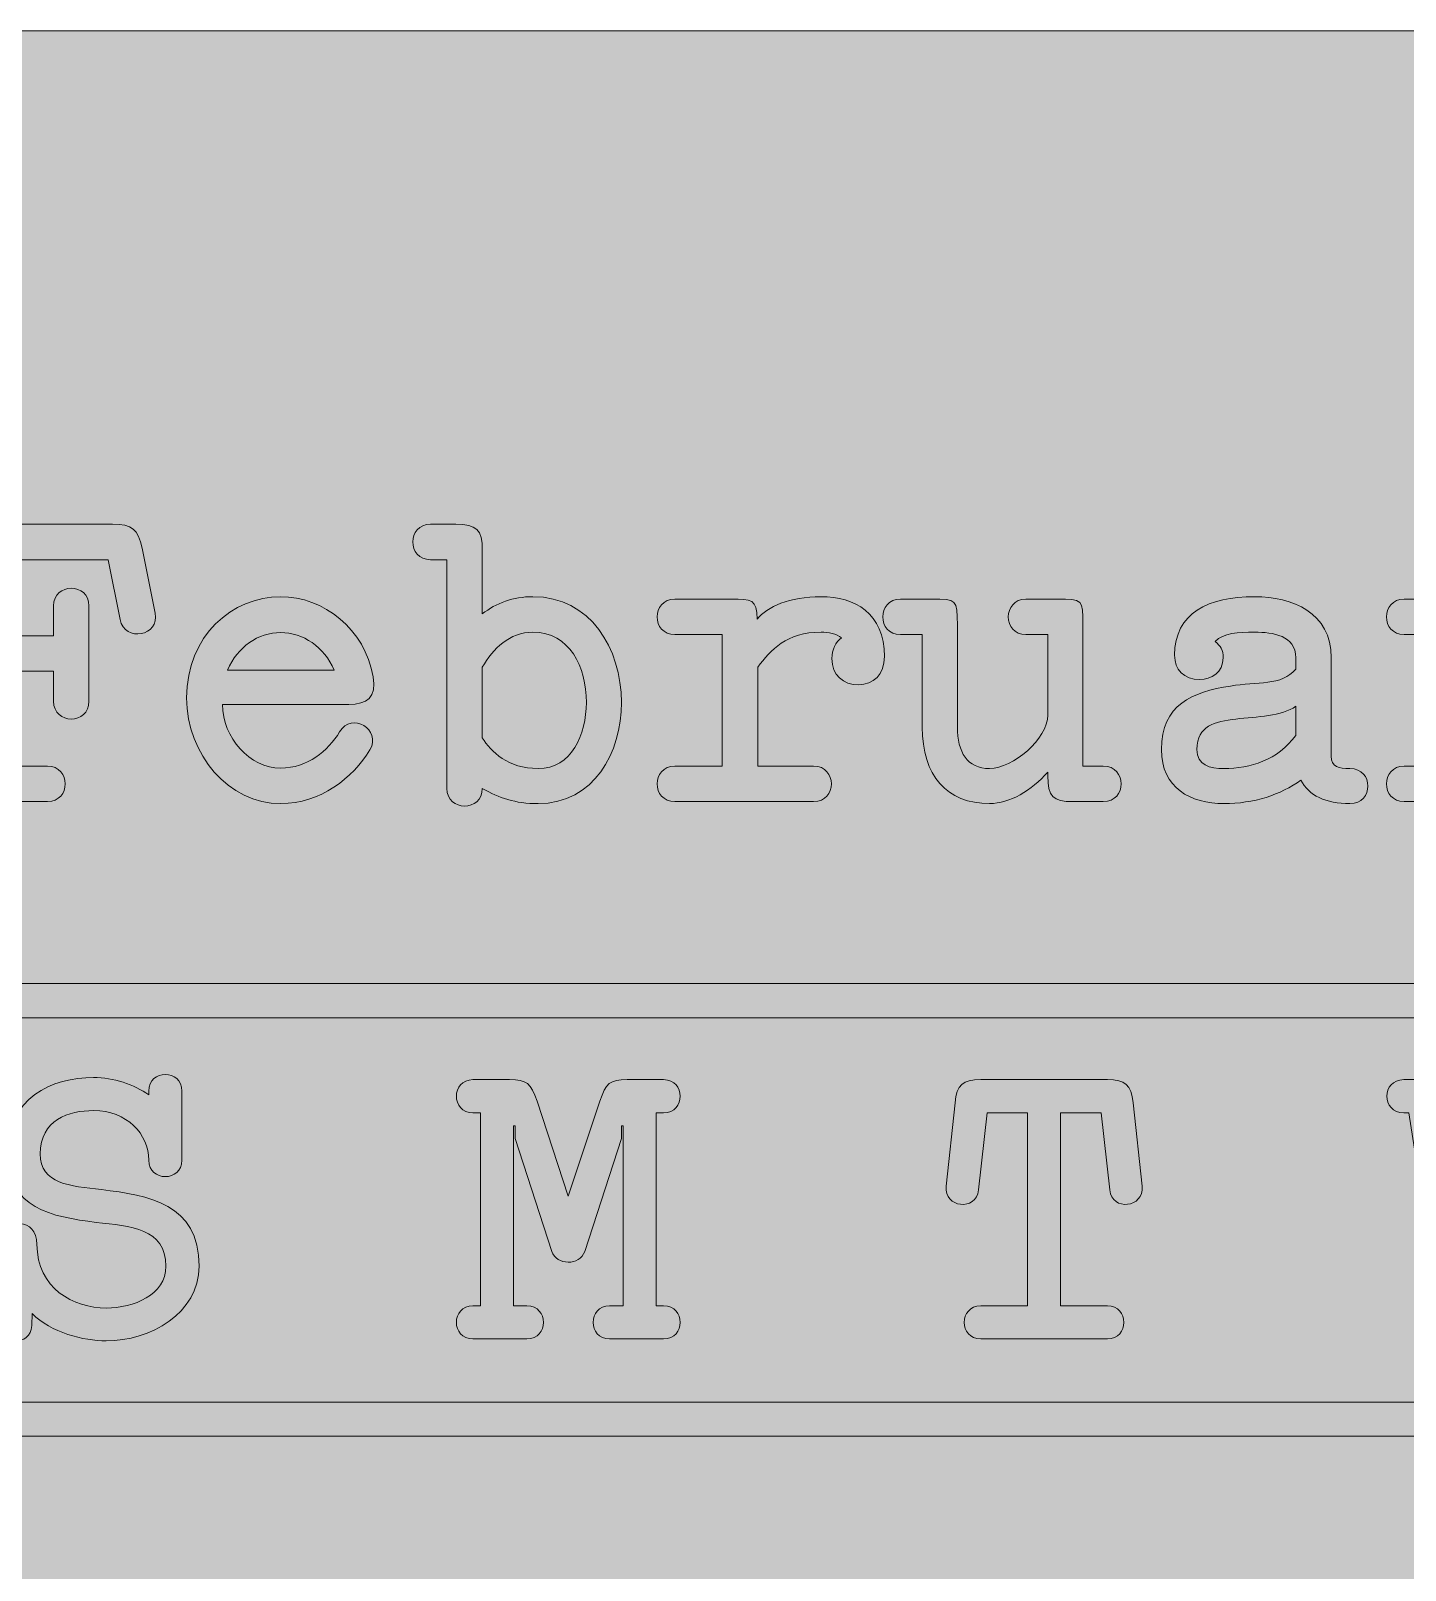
# Model space of a CAD drawing. Extents: x -301 to 968, y -992 to -13.
# Drawn here: x 463.5 to 682.2, y -257.5 to -12.6 of the extents above; entities that cross this region are included whole.
import ezdxf

# ---------------------------------------------------------------- set-up
doc = ezdxf.new("R2010")
doc.units = 0
doc.header["$MEASUREMENT"] = 0
doc.layers.add('Layer 1', color=7, linetype='Continuous', lineweight=0)

# ---------------------------------------------------------------- blocks, each defined once
blk = doc.blocks.new('Block_8')
at = {"layer": 'Layer 1', "true_color": 0x7c3800, "transparency": 33554687}
h = blk.add_hatch(color=36, dxfattribs=at)
h.dxf.hatch_style = 2
edge = h.paths.add_edge_path()
edge.add_spline(control_points=[(475.53, -221.03), (471.92, -221.03), (466.76, -219.73), (463.74, -216.7), (463.74, -216.7), (463.68, -218.6), (463.68, -218.6), (463.56, -222.04), (458.34, -221.8), (458.52, -218.3), (458.52, -218.3), (459.11, -205.14), (459.11, -205.14), (459.29, -201.41), (464.51, -201.35), (464.51, -205.68), (464.51, -212.67), (470.32, -215.81), (475.53, -215.81), (479.86, -215.81), (485.02, -213.74), (485.02, -209.17), (485.02, -203.07), (479.39, -202.83), (473.93, -202.18), (466.82, -201.29), (459.82, -199.98), (459.82, -191.27), (459.82, -182.38), (466.82, -179.12), (473.52, -179.12), (476.66, -179.12), (479.98, -180.24), (482.29, -181.9), (482.29, -181.9), (482.29, -181.31), (482.29, -181.31), (482.29, -177.75), (487.57, -177.75), (487.57, -181.31), (487.57, -181.31), (487.57, -192.28), (487.57, -192.28), (487.57, -195.78), (482.29, -195.78), (482.29, -192.28), (482.29, -188.13), (478.79, -184.39), (473.52, -184.39), (469.55, -184.39), (465.04, -185.88), (465.04, -191.27), (465.04, -196.13), (469.78, -196.37), (474.76, -196.96), (482.23, -197.91), (490.3, -199.1), (490.3, -209.17), (490.3, -216.7), (482.47, -221.03), (475.53, -221.03)], knot_values=[0, 0, 0, 0, 1, 1, 1, 2, 2, 2, 3, 3, 3, 4, 4, 4, 5, 5, 5, 6, 6, 6, 7, 7, 7, 8, 8, 8, 9, 9, 9, 10, 10, 10, 11, 11, 11, 12, 12, 12, 13, 13, 13, 14, 14, 14, 15, 15, 15, 16, 16, 16, 17, 17, 17, 18, 18, 18, 19, 19, 19, 20, 20, 20, 20], degree=3, periodic=0)
h = blk.add_hatch(color=36, dxfattribs=at)
h.dxf.hatch_style = 2
edge = h.paths.add_edge_path()
edge.add_spline(control_points=[(555.63, -220.73), (552.13, -220.73), (552.13, -215.46), (555.63, -215.46), (555.63, -215.46), (557.76, -215.46), (557.76, -215.46), (557.76, -215.46), (557.76, -186.82), (557.76, -186.82), (557.76, -186.82), (557.53, -186.82), (557.53, -186.82), (557.53, -186.82), (557.53, -188.84), (557.53, -188.84), (557.53, -188.84), (551.66, -206.8), (551.66, -206.8), (550.89, -209.11), (547.15, -209.06), (546.44, -206.8), (546.44, -206.8), (540.57, -188.84), (540.57, -188.84), (540.57, -188.84), (540.57, -186.82), (540.57, -186.82), (540.57, -186.82), (540.33, -186.82), (540.33, -186.82), (540.33, -186.82), (540.33, -215.46), (540.33, -215.46), (540.33, -215.46), (542.47, -215.46), (542.47, -215.46), (545.97, -215.46), (545.97, -220.73), (542.47, -220.73), (542.47, -220.73), (533.87, -220.73), (533.87, -220.73), (530.37, -220.73), (530.37, -215.46), (533.87, -215.46), (533.87, -215.46), (535.06, -215.46), (535.06, -215.46), (535.06, -215.46), (535.06, -184.75), (535.06, -184.75), (535.06, -184.75), (533.87, -184.75), (533.87, -184.75), (530.37, -184.75), (530.37, -179.47), (533.87, -179.47), (533.87, -179.47), (539.68, -179.47), (539.68, -179.47), (542.47, -179.47), (543.12, -180.01), (544.07, -182.91), (544.07, -182.91), (549.05, -198.03), (549.05, -198.03), (549.05, -198.03), (554.09, -182.91), (554.09, -182.91), (555.04, -180.01), (555.63, -179.47), (558.41, -179.47), (558.41, -179.47), (564.22, -179.47), (564.22, -179.47), (567.72, -179.47), (567.72, -184.75), (564.22, -184.75), (564.22, -184.75), (563.04, -184.75), (563.04, -184.75), (563.04, -184.75), (563.04, -215.46), (563.04, -215.46), (563.04, -215.46), (564.22, -215.46), (564.22, -215.46), (567.72, -215.46), (567.72, -220.73), (564.22, -220.73), (564.22, -220.73), (555.63, -220.73), (555.63, -220.73)], knot_values=[0, 0, 0, 0, 1, 1, 1, 2, 2, 2, 3, 3, 3, 4, 4, 4, 5, 5, 5, 6, 6, 6, 7, 7, 7, 8, 8, 8, 9, 9, 9, 10, 10, 10, 11, 11, 11, 12, 12, 12, 13, 13, 13, 14, 14, 14, 15, 15, 15, 16, 16, 16, 17, 17, 17, 18, 18, 18, 19, 19, 19, 20, 20, 20, 21, 21, 21, 22, 22, 22, 23, 23, 23, 24, 24, 24, 25, 25, 25, 26, 26, 26, 27, 27, 27, 28, 28, 28, 29, 29, 29, 30, 30, 30, 31, 31, 31, 31], degree=3, periodic=0)
h = blk.add_hatch(color=36, dxfattribs=at)
h.dxf.hatch_style = 2
edge = h.paths.add_edge_path()
edge.add_spline(control_points=[(635.19, -197.02), (635.19, -197.02), (633.83, -184.75), (633.83, -184.75), (633.83, -184.75), (627.36, -184.75), (627.36, -184.75), (627.36, -184.75), (627.36, -215.46), (627.36, -215.46), (627.36, -215.46), (634.83, -215.46), (634.83, -215.46), (638.33, -215.46), (638.33, -220.73), (634.83, -220.73), (634.83, -220.73), (614.68, -220.73), (614.68, -220.73), (611.18, -220.73), (611.18, -215.46), (614.68, -215.46), (614.68, -215.46), (622.09, -215.46), (622.09, -215.46), (622.09, -215.46), (622.09, -184.75), (622.09, -184.75), (622.09, -184.75), (615.68, -184.75), (615.68, -184.75), (615.68, -184.75), (614.32, -197.02), (614.32, -197.02), (613.97, -200.46), (608.81, -199.87), (609.16, -196.43), (609.16, -196.43), (610.59, -183.15), (610.59, -183.15), (610.88, -180.24), (611.77, -179.47), (614.68, -179.47), (614.68, -179.47), (634.83, -179.47), (634.83, -179.47), (637.68, -179.47), (638.63, -180.24), (638.92, -183.15), (638.92, -183.15), (640.35, -196.43), (640.35, -196.43), (640.7, -199.87), (635.55, -200.46), (635.19, -197.02)], knot_values=[0, 0, 0, 0, 1, 1, 1, 2, 2, 2, 3, 3, 3, 4, 4, 4, 5, 5, 5, 6, 6, 6, 7, 7, 7, 8, 8, 8, 9, 9, 9, 10, 10, 10, 11, 11, 11, 12, 12, 12, 13, 13, 13, 14, 14, 14, 15, 15, 15, 16, 16, 16, 17, 17, 17, 18, 18, 18, 18], degree=3, periodic=0)
h = blk.add_hatch(color=36, dxfattribs=at)
h.dxf.hatch_style = 2
edge = h.paths.add_edge_path()
edge.add_spline(control_points=[(713.98, -184.75), (713.98, -184.75), (708.64, -219.37), (708.64, -219.37), (708.17, -222.39), (704.2, -222.57), (703.37, -219.73), (703.37, -219.73), (698.45, -202.89), (698.45, -202.89), (698.45, -202.89), (693.53, -219.73), (693.53, -219.73), (692.7, -222.57), (688.67, -222.39), (688.19, -219.37), (688.19, -219.37), (682.8, -184.75), (682.8, -184.75), (682.8, -184.75), (681.97, -184.75), (681.97, -184.75), (678.41, -184.75), (678.41, -179.47), (681.97, -179.47), (681.97, -179.47), (688.96, -179.47), (688.96, -179.47), (692.46, -179.47), (692.46, -184.75), (688.96, -184.75), (688.96, -184.75), (688.13, -184.75), (688.13, -184.75), (688.13, -184.75), (691.63, -207.51), (691.63, -207.51), (691.63, -207.51), (695.78, -193.4), (695.78, -193.4), (697.26, -188.31), (699.51, -188.25), (701.06, -193.4), (701.06, -193.4), (705.21, -207.51), (705.21, -207.51), (705.21, -207.51), (708.7, -184.75), (708.7, -184.75), (708.7, -184.75), (707.87, -184.75), (707.87, -184.75), (704.38, -184.75), (704.38, -179.47), (707.87, -179.47), (707.87, -179.47), (714.87, -179.47), (714.87, -179.47), (718.43, -179.47), (718.43, -184.75), (714.87, -184.75), (714.87, -184.75), (713.98, -184.75), (713.98, -184.75)], knot_values=[0, 0, 0, 0, 1, 1, 1, 2, 2, 2, 3, 3, 3, 4, 4, 4, 5, 5, 5, 6, 6, 6, 7, 7, 7, 8, 8, 8, 9, 9, 9, 10, 10, 10, 11, 11, 11, 12, 12, 12, 13, 13, 13, 14, 14, 14, 15, 15, 15, 16, 16, 16, 17, 17, 17, 18, 18, 18, 19, 19, 19, 20, 20, 20, 21, 21, 21, 21], degree=3, periodic=0)
at = {"layer": 'Layer 1'}
for points, knots in [([(475.53, -221.03), (471.92, -221.03), (466.76, -219.73), (463.74, -216.7), (463.74, -216.7), (463.68, -218.6), (463.68, -218.6), (463.56, -222.04), (458.34, -221.8), (458.52, -218.3), (458.52, -218.3), (459.11, -205.14), (459.11, -205.14), (459.29, -201.41), (464.51, -201.35), (464.51, -205.68), (464.51, -212.67), (470.32, -215.81), (475.53, -215.81), (479.86, -215.81), (485.02, -213.74), (485.02, -209.17), (485.02, -203.07), (479.39, -202.83), (473.93, -202.18), (466.82, -201.29), (459.82, -199.98), (459.82, -191.27), (459.82, -182.38), (466.82, -179.12), (473.52, -179.12), (476.66, -179.12), (479.98, -180.24), (482.29, -181.9), (482.29, -181.9), (482.29, -181.31), (482.29, -181.31), (482.29, -177.75), (487.57, -177.75), (487.57, -181.31), (487.57, -181.31), (487.57, -192.28), (487.57, -192.28), (487.57, -195.78), (482.29, -195.78), (482.29, -192.28), (482.29, -188.13), (478.79, -184.39), (473.52, -184.39), (469.55, -184.39), (465.04, -185.88), (465.04, -191.27), (465.04, -196.13), (469.78, -196.37), (474.76, -196.96), (482.23, -197.91), (490.3, -199.1), (490.3, -209.17), (490.3, -216.7), (482.47, -221.03), (475.53, -221.03)], [0, 0, 0, 0, 1, 1, 1, 2, 2, 2, 3, 3, 3, 4, 4, 4, 5, 5, 5, 6, 6, 6, 7, 7, 7, 8, 8, 8, 9, 9, 9, 10, 10, 10, 11, 11, 11, 12, 12, 12, 13, 13, 13, 14, 14, 14, 15, 15, 15, 16, 16, 16, 17, 17, 17, 18, 18, 18, 19, 19, 19, 20, 20, 20, 20]), ([(555.63, -220.73), (552.13, -220.73), (552.13, -215.46), (555.63, -215.46), (555.63, -215.46), (557.76, -215.46), (557.76, -215.46), (557.76, -215.46), (557.76, -186.82), (557.76, -186.82), (557.76, -186.82), (557.53, -186.82), (557.53, -186.82), (557.53, -186.82), (557.53, -188.84), (557.53, -188.84), (557.53, -188.84), (551.66, -206.8), (551.66, -206.8), (550.89, -209.11), (547.15, -209.06), (546.44, -206.8), (546.44, -206.8), (540.57, -188.84), (540.57, -188.84), (540.57, -188.84), (540.57, -186.82), (540.57, -186.82), (540.57, -186.82), (540.33, -186.82), (540.33, -186.82), (540.33, -186.82), (540.33, -215.46), (540.33, -215.46), (540.33, -215.46), (542.47, -215.46), (542.47, -215.46), (545.97, -215.46), (545.97, -220.73), (542.47, -220.73), (542.47, -220.73), (533.87, -220.73), (533.87, -220.73), (530.37, -220.73), (530.37, -215.46), (533.87, -215.46), (533.87, -215.46), (535.06, -215.46), (535.06, -215.46), (535.06, -215.46), (535.06, -184.75), (535.06, -184.75), (535.06, -184.75), (533.87, -184.75), (533.87, -184.75), (530.37, -184.75), (530.37, -179.47), (533.87, -179.47), (533.87, -179.47), (539.68, -179.47), (539.68, -179.47), (542.47, -179.47), (543.12, -180.01), (544.07, -182.91), (544.07, -182.91), (549.05, -198.03), (549.05, -198.03), (549.05, -198.03), (554.09, -182.91), (554.09, -182.91), (555.04, -180.01), (555.63, -179.47), (558.41, -179.47), (558.41, -179.47), (564.22, -179.47), (564.22, -179.47), (567.72, -179.47), (567.72, -184.75), (564.22, -184.75), (564.22, -184.75), (563.04, -184.75), (563.04, -184.75), (563.04, -184.75), (563.04, -215.46), (563.04, -215.46), (563.04, -215.46), (564.22, -215.46), (564.22, -215.46), (567.72, -215.46), (567.72, -220.73), (564.22, -220.73), (564.22, -220.73), (555.63, -220.73), (555.63, -220.73)], [0, 0, 0, 0, 1, 1, 1, 2, 2, 2, 3, 3, 3, 4, 4, 4, 5, 5, 5, 6, 6, 6, 7, 7, 7, 8, 8, 8, 9, 9, 9, 10, 10, 10, 11, 11, 11, 12, 12, 12, 13, 13, 13, 14, 14, 14, 15, 15, 15, 16, 16, 16, 17, 17, 17, 18, 18, 18, 19, 19, 19, 20, 20, 20, 21, 21, 21, 22, 22, 22, 23, 23, 23, 24, 24, 24, 25, 25, 25, 26, 26, 26, 27, 27, 27, 28, 28, 28, 29, 29, 29, 30, 30, 30, 31, 31, 31, 31]), ([(635.19, -197.02), (635.19, -197.02), (633.83, -184.75), (633.83, -184.75), (633.83, -184.75), (627.36, -184.75), (627.36, -184.75), (627.36, -184.75), (627.36, -215.46), (627.36, -215.46), (627.36, -215.46), (634.83, -215.46), (634.83, -215.46), (638.33, -215.46), (638.33, -220.73), (634.83, -220.73), (634.83, -220.73), (614.68, -220.73), (614.68, -220.73), (611.18, -220.73), (611.18, -215.46), (614.68, -215.46), (614.68, -215.46), (622.09, -215.46), (622.09, -215.46), (622.09, -215.46), (622.09, -184.75), (622.09, -184.75), (622.09, -184.75), (615.68, -184.75), (615.68, -184.75), (615.68, -184.75), (614.32, -197.02), (614.32, -197.02), (613.97, -200.46), (608.81, -199.87), (609.16, -196.43), (609.16, -196.43), (610.59, -183.15), (610.59, -183.15), (610.88, -180.24), (611.77, -179.47), (614.68, -179.47), (614.68, -179.47), (634.83, -179.47), (634.83, -179.47), (637.68, -179.47), (638.63, -180.24), (638.92, -183.15), (638.92, -183.15), (640.35, -196.43), (640.35, -196.43), (640.7, -199.87), (635.55, -200.46), (635.19, -197.02)], [0, 0, 0, 0, 1, 1, 1, 2, 2, 2, 3, 3, 3, 4, 4, 4, 5, 5, 5, 6, 6, 6, 7, 7, 7, 8, 8, 8, 9, 9, 9, 10, 10, 10, 11, 11, 11, 12, 12, 12, 13, 13, 13, 14, 14, 14, 15, 15, 15, 16, 16, 16, 17, 17, 17, 18, 18, 18, 18]), ([(713.98, -184.75), (713.98, -184.75), (708.64, -219.37), (708.64, -219.37), (708.17, -222.39), (704.2, -222.57), (703.37, -219.73), (703.37, -219.73), (698.45, -202.89), (698.45, -202.89), (698.45, -202.89), (693.53, -219.73), (693.53, -219.73), (692.7, -222.57), (688.67, -222.39), (688.19, -219.37), (688.19, -219.37), (682.8, -184.75), (682.8, -184.75), (682.8, -184.75), (681.97, -184.75), (681.97, -184.75), (678.41, -184.75), (678.41, -179.47), (681.97, -179.47), (681.97, -179.47), (688.96, -179.47), (688.96, -179.47), (692.46, -179.47), (692.46, -184.75), (688.96, -184.75), (688.96, -184.75), (688.13, -184.75), (688.13, -184.75), (688.13, -184.75), (691.63, -207.51), (691.63, -207.51), (691.63, -207.51), (695.78, -193.4), (695.78, -193.4), (697.26, -188.31), (699.51, -188.25), (701.06, -193.4), (701.06, -193.4), (705.21, -207.51), (705.21, -207.51), (705.21, -207.51), (708.7, -184.75), (708.7, -184.75), (708.7, -184.75), (707.87, -184.75), (707.87, -184.75), (704.38, -184.75), (704.38, -179.47), (707.87, -179.47), (707.87, -179.47), (714.87, -179.47), (714.87, -179.47), (718.43, -179.47), (718.43, -184.75), (714.87, -184.75), (714.87, -184.75), (713.98, -184.75), (713.98, -184.75)], [0, 0, 0, 0, 1, 1, 1, 2, 2, 2, 3, 3, 3, 4, 4, 4, 5, 5, 5, 6, 6, 6, 7, 7, 7, 8, 8, 8, 9, 9, 9, 10, 10, 10, 11, 11, 11, 12, 12, 12, 13, 13, 13, 14, 14, 14, 15, 15, 15, 16, 16, 16, 17, 17, 17, 18, 18, 18, 19, 19, 19, 20, 20, 20, 21, 21, 21, 21])]:
    blk.add_open_spline(points, degree=3, knots=knots, dxfattribs=at)
blk = doc.blocks.new('Block_9')
at = {"layer": 'Layer 1', "true_color": 0x7c3800, "transparency": 33554687}
h = blk.add_hatch(color=36, dxfattribs=at)
h.dxf.hatch_style = 2
edge = h.paths.add_edge_path()
edge.add_spline(control_points=[(944.18, -169.62), (944.18, -169.62), (447.06, -169.62), (447.06, -169.62), (445.56, -169.62), (444.35, -168.41), (444.35, -166.91), (444.35, -165.41), (445.56, -164.2), (447.06, -164.2), (447.06, -164.2), (944.18, -164.2), (944.18, -164.2), (945.68, -164.2), (946.9, -165.41), (946.9, -166.91), (946.9, -168.41), (945.68, -169.62), (944.18, -169.62)], knot_values=[0, 0, 0, 0, 1, 1, 1, 2, 2, 2, 3, 3, 3, 4, 4, 4, 5, 5, 5, 6, 6, 6, 6], degree=3, periodic=0)
h = blk.add_hatch(color=36, dxfattribs=at)
h.dxf.hatch_style = 2
edge = h.paths.add_edge_path()
edge.add_spline(control_points=[(944.18, -236.2), (944.18, -236.2), (447.06, -236.2), (447.06, -236.2), (445.56, -236.2), (444.35, -234.99), (444.35, -233.49), (444.35, -231.99), (445.56, -230.78), (447.06, -230.78), (447.06, -230.78), (944.18, -230.78), (944.18, -230.78), (945.68, -230.78), (946.9, -231.99), (946.9, -233.49), (946.9, -234.99), (945.68, -236.2), (944.18, -236.2)], knot_values=[0, 0, 0, 0, 1, 1, 1, 2, 2, 2, 3, 3, 3, 4, 4, 4, 5, 5, 5, 6, 6, 6, 6], degree=3, periodic=0)
at = {"layer": 'Layer 1'}
for points in [[(944.18, -169.62), (944.18, -169.62), (447.06, -169.62), (447.06, -169.62), (445.56, -169.62), (444.35, -168.41), (444.35, -166.91), (444.35, -165.41), (445.56, -164.2), (447.06, -164.2), (447.06, -164.2), (944.18, -164.2), (944.18, -164.2), (945.68, -164.2), (946.9, -165.41), (946.9, -166.91), (946.9, -168.41), (945.68, -169.62), (944.18, -169.62)], [(944.18, -236.2), (944.18, -236.2), (447.06, -236.2), (447.06, -236.2), (445.56, -236.2), (444.35, -234.99), (444.35, -233.49), (444.35, -231.99), (445.56, -230.78), (447.06, -230.78), (447.06, -230.78), (944.18, -230.78), (944.18, -230.78), (945.68, -230.78), (946.9, -231.99), (946.9, -233.49), (946.9, -234.99), (945.68, -236.2), (944.18, -236.2)]]:
    blk.add_open_spline(points, degree=3, knots=[0, 0, 0, 0, 1, 1, 1, 2, 2, 2, 3, 3, 3, 4, 4, 4, 5, 5, 5, 6, 6, 6, 6], dxfattribs=at)
blk = doc.blocks.new('Block_2')
at = {"layer": 'Layer 1'}
for name in ['Block_9', 'Block_8']:
    blk.add_blockref(name, (0, 0), dxfattribs=at)
blk = doc.blocks.new('Block_10')
at = {"layer": 'Layer 1', "true_color": 0x7c3800, "transparency": 33554687}
h = blk.add_hatch(color=36, dxfattribs=at)
h.dxf.hatch_style = 2
edge = h.paths.add_edge_path()
edge.add_spline(control_points=[(477.73, -106.25), (477.73, -106.25), (475.83, -96.74), (475.83, -96.74), (475.83, -96.74), (460.29, -96.74), (460.29, -96.74), (460.29, -96.74), (460.29, -108.85), (460.29, -108.85), (460.29, -108.85), (467.14, -108.85), (467.14, -108.85), (467.14, -108.85), (467.14, -104.09), (467.14, -104.09), (467.14, -100.35), (472.78, -100.35), (472.78, -104.09), (472.78, -104.09), (472.78, -119.25), (472.78, -119.25), (472.78, -123.05), (467.14, -123.05), (467.14, -119.25), (467.14, -119.25), (467.14, -114.49), (467.14, -114.49), (467.14, -114.49), (460.29, -114.49), (460.29, -114.49), (460.29, -114.49), (460.29, -129.59), (460.29, -129.59), (460.29, -129.59), (466.19, -129.59), (466.19, -129.59), (469.93, -129.59), (469.93, -135.23), (466.19, -135.23), (466.19, -135.23), (450.21, -135.23), (450.21, -135.23), (446.46, -135.23), (446.46, -129.59), (450.21, -129.59), (450.21, -129.59), (454.71, -129.59), (454.71, -129.59), (454.71, -129.59), (454.71, -96.74), (454.71, -96.74), (454.71, -96.74), (450.21, -96.74), (450.21, -96.74), (446.46, -96.74), (446.46, -91.09), (450.21, -91.09), (450.21, -91.09), (476.52, -91.09), (476.52, -91.09), (479.63, -91.09), (480.65, -91.92), (481.22, -94.9), (481.22, -94.9), (483.31, -105.23), (483.31, -105.23), (484.07, -108.85), (478.49, -109.99), (477.73, -106.25)], knot_values=[0, 0, 0, 0, 1, 1, 1, 2, 2, 2, 3, 3, 3, 4, 4, 4, 5, 5, 5, 6, 6, 6, 7, 7, 7, 8, 8, 8, 9, 9, 9, 10, 10, 10, 11, 11, 11, 12, 12, 12, 13, 13, 13, 14, 14, 14, 15, 15, 15, 16, 16, 16, 17, 17, 17, 18, 18, 18, 19, 19, 19, 20, 20, 20, 21, 21, 21, 22, 22, 22, 23, 23, 23, 23], degree=3, periodic=0)
h = blk.add_hatch(color=36, dxfattribs=at)
h.dxf.hatch_style = 2
edge = h.paths.add_edge_path()
edge.add_spline(control_points=[(543.42, -108.28), (539.68, -108.28), (537.08, -110.88), (535.37, -113.86), (535.37, -113.86), (535.37, -125.08), (535.37, -125.08), (536.76, -127.3), (539.43, -129.97), (544.25, -129.97), (549.57, -129.97), (551.92, -124.58), (551.92, -119.44), (551.92, -113.8), (549.26, -108.28), (543.42, -108.28)], knot_values=[0, 0, 0, 0, 1, 1, 1, 2, 2, 2, 3, 3, 3, 4, 4, 4, 5, 5, 5, 5], degree=3, periodic=0)
edge = h.paths.add_edge_path()
edge.add_spline(control_points=[(544.25, -135.55), (540.51, -135.55), (538.1, -134.66), (535.37, -133.14), (535.37, -136.88), (529.72, -136.88), (529.72, -133.14), (529.72, -133.14), (529.72, -96.74), (529.72, -96.74), (529.72, -96.74), (527.12, -96.74), (527.12, -96.74), (523.38, -96.74), (523.38, -91.09), (527.12, -91.09), (527.12, -91.09), (531.18, -91.09), (531.18, -91.09), (534.42, -91.09), (535.37, -91.98), (535.37, -95.21), (535.37, -95.21), (535.37, -105.36), (535.37, -105.36), (537.59, -103.65), (540.25, -102.63), (543.42, -102.63), (552.55, -102.63), (557.5, -110.88), (557.5, -119.44), (557.5, -127.43), (553.13, -135.55), (544.25, -135.55)], knot_values=[0, 0, 0, 0, 1, 1, 1, 2, 2, 2, 3, 3, 3, 4, 4, 4, 5, 5, 5, 6, 6, 6, 7, 7, 7, 8, 8, 8, 9, 9, 9, 10, 10, 10, 11, 11, 11, 11], degree=3, periodic=0)
h = blk.add_hatch(color=36, dxfattribs=at)
h.dxf.hatch_style = 2
edge = h.paths.add_edge_path()
edge.add_spline(control_points=[(503.28, -108.34), (499.73, -108.34), (496.37, -110.62), (494.85, -114.3), (494.85, -114.3), (511.78, -114.3), (511.78, -114.3), (510.26, -110.62), (506.83, -108.34), (503.28, -108.34)], knot_values=[0, 0, 0, 0, 1, 1, 1, 2, 2, 2, 3, 3, 3, 3], degree=3, periodic=0)
edge = h.paths.add_edge_path()
edge.add_spline(control_points=[(514.13, -119.76), (514.13, -119.76), (494.02, -119.76), (494.02, -119.76), (494.02, -125.08), (498.4, -129.9), (503.28, -129.9), (507.53, -129.9), (510.83, -127.18), (512.67, -124.13), (514.57, -120.9), (519.39, -123.75), (517.49, -126.99), (514.76, -131.49), (509.62, -135.55), (503.28, -135.55), (495.04, -135.55), (488.32, -127.75), (488.32, -118.74), (488.32, -108.79), (495.61, -102.63), (503.28, -102.63), (510.07, -102.63), (516.73, -107.77), (518, -115.38), (518.57, -118.68), (517.04, -119.76), (514.13, -119.76)], knot_values=[0, 0, 0, 0, 1, 1, 1, 2, 2, 2, 3, 3, 3, 4, 4, 4, 5, 5, 5, 6, 6, 6, 7, 7, 7, 8, 8, 8, 9, 9, 9, 9], degree=3, periodic=0)
h = blk.add_hatch(color=36, dxfattribs=at)
h.dxf.hatch_style = 2
edge = h.paths.add_edge_path()
edge.add_spline(control_points=[(595.23, -116.65), (592.82, -116.65), (590.98, -115.13), (590.98, -112.46), (590.98, -111.01), (591.62, -109.86), (592.5, -109.17), (591.68, -108.53), (590.48, -108.28), (589.27, -108.28), (583.75, -108.28), (581.28, -111.07), (579.19, -113.86), (579.19, -113.86), (579.19, -129.59), (579.19, -129.59), (579.19, -129.59), (588.06, -129.59), (588.06, -129.59), (591.87, -129.59), (591.87, -135.23), (588.06, -135.23), (588.06, -135.23), (566, -135.23), (566, -135.23), (562.25, -135.23), (562.25, -129.59), (566, -129.59), (566, -129.59), (573.54, -129.59), (573.54, -129.59), (573.54, -129.59), (573.54, -108.66), (573.54, -108.66), (573.54, -108.66), (566, -108.66), (566, -108.66), (562.25, -108.66), (562.25, -103.02), (566, -103.02), (566, -103.02), (575, -103.02), (575, -103.02), (578.11, -103.02), (579.12, -103.02), (579.12, -106.19), (580.65, -104.22), (584.26, -102.63), (589.27, -102.63), (594.6, -102.63), (599.35, -105.23), (599.35, -112.15), (599.35, -115), (597.58, -116.65), (595.23, -116.65)], knot_values=[0, 0, 0, 0, 1, 1, 1, 2, 2, 2, 3, 3, 3, 4, 4, 4, 5, 5, 5, 6, 6, 6, 7, 7, 7, 8, 8, 8, 9, 9, 9, 10, 10, 10, 11, 11, 11, 12, 12, 12, 13, 13, 13, 14, 14, 14, 15, 15, 15, 16, 16, 16, 17, 17, 17, 18, 18, 18, 18], degree=3, periodic=0)
h = blk.add_hatch(color=36, dxfattribs=at)
h.dxf.hatch_style = 2
edge = h.paths.add_edge_path()
edge.add_spline(control_points=[(664.79, -120.07), (662.64, -121.66), (658.58, -121.72), (655.28, -122.1), (651.92, -122.55), (649.07, -123.12), (649.07, -126.92), (649.07, -129.46), (651.16, -129.97), (653.38, -129.97), (657.56, -129.97), (661.94, -128.64), (664.79, -124.7), (664.79, -124.7), (664.79, -120.07), (664.79, -120.07)], knot_values=[0, 0, 0, 0, 1, 1, 1, 2, 2, 2, 3, 3, 3, 4, 4, 4, 5, 5, 5, 5], degree=3, periodic=0)
edge = h.paths.add_edge_path()
edge.add_spline(control_points=[(665.62, -131.81), (662.45, -134.15), (658.07, -135.55), (653.38, -135.55), (648.05, -135.55), (643.42, -133.07), (643.42, -126.92), (643.42, -119.82), (648.37, -117.79), (654.39, -116.84), (658.64, -116.14), (662.57, -116.84), (664.79, -114.18), (664.79, -114.18), (664.79, -112.34), (664.79, -112.34), (664.79, -108.79), (661.18, -108.28), (658.26, -108.28), (655.66, -108.28), (653.25, -108.41), (651.98, -109.74), (652.81, -110.43), (653.25, -111.13), (653.25, -112.34), (653.25, -114.68), (651.35, -115.82), (649.51, -115.82), (646.97, -115.82), (645.52, -114.18), (645.52, -111.96), (645.52, -105.17), (650.91, -102.63), (658.26, -102.63), (664.22, -102.63), (670.44, -105.11), (670.44, -112.34), (670.44, -112.34), (670.44, -128), (670.44, -128), (670.44, -129.71), (671.64, -129.97), (673.42, -129.97), (677.22, -129.97), (677.22, -135.55), (673.42, -135.55), (669.55, -135.55), (666.89, -134.28), (665.62, -131.81)], knot_values=[0, 0, 0, 0, 1, 1, 1, 2, 2, 2, 3, 3, 3, 4, 4, 4, 5, 5, 5, 6, 6, 6, 7, 7, 7, 8, 8, 8, 9, 9, 9, 10, 10, 10, 11, 11, 11, 12, 12, 12, 13, 13, 13, 14, 14, 14, 15, 15, 15, 16, 16, 16, 16], degree=3, periodic=0)
h = blk.add_hatch(color=36, dxfattribs=at)
h.dxf.hatch_style = 2
edge = h.paths.add_edge_path()
edge.add_spline(control_points=[(711.28, -116.65), (708.87, -116.65), (707.03, -115.13), (707.03, -112.46), (707.03, -111.01), (707.66, -109.86), (708.55, -109.17), (707.72, -108.53), (706.52, -108.28), (705.31, -108.28), (699.8, -108.28), (697.32, -111.07), (695.23, -113.86), (695.23, -113.86), (695.23, -129.59), (695.23, -129.59), (695.23, -129.59), (704.11, -129.59), (704.11, -129.59), (707.91, -129.59), (707.91, -135.23), (704.11, -135.23), (704.11, -135.23), (682.04, -135.23), (682.04, -135.23), (678.3, -135.23), (678.3, -129.59), (682.04, -129.59), (682.04, -129.59), (689.59, -129.59), (689.59, -129.59), (689.59, -129.59), (689.59, -108.66), (689.59, -108.66), (689.59, -108.66), (682.04, -108.66), (682.04, -108.66), (678.3, -108.66), (678.3, -103.02), (682.04, -103.02), (682.04, -103.02), (691.05, -103.02), (691.05, -103.02), (694.15, -103.02), (695.17, -103.02), (695.17, -106.19), (696.69, -104.22), (700.3, -102.63), (705.31, -102.63), (710.64, -102.63), (715.4, -105.23), (715.4, -112.15), (715.4, -115), (713.62, -116.65), (711.28, -116.65)], knot_values=[0, 0, 0, 0, 1, 1, 1, 2, 2, 2, 3, 3, 3, 4, 4, 4, 5, 5, 5, 6, 6, 6, 7, 7, 7, 8, 8, 8, 9, 9, 9, 10, 10, 10, 11, 11, 11, 12, 12, 12, 13, 13, 13, 14, 14, 14, 15, 15, 15, 16, 16, 16, 17, 17, 17, 18, 18, 18, 18], degree=3, periodic=0)
h = blk.add_hatch(color=36, dxfattribs=at)
h.dxf.hatch_style = 2
edge = h.paths.add_edge_path()
edge.add_spline(control_points=[(629.41, -135.23), (626.11, -135.23), (625.35, -134.47), (625.35, -131.11), (625.35, -131.11), (625.35, -130.54), (625.35, -130.54), (622.69, -133.45), (619.33, -135.55), (616.09, -135.55), (609.24, -135.55), (605.38, -131.11), (605.38, -123.37), (605.38, -123.37), (605.38, -108.66), (605.38, -108.66), (605.38, -108.66), (601.89, -108.66), (601.89, -108.66), (598.15, -108.66), (598.15, -103.02), (601.89, -103.02), (601.89, -103.02), (606.83, -103.02), (606.83, -103.02), (610.89, -103.02), (610.96, -103.02), (610.96, -107.14), (610.96, -107.14), (610.96, -123.37), (610.96, -123.37), (610.96, -127.37), (612.54, -129.97), (616.09, -129.97), (619.77, -129.97), (625.35, -125.27), (625.35, -121.47), (625.35, -121.47), (625.35, -108.66), (625.35, -108.66), (625.35, -108.66), (621.86, -108.66), (621.86, -108.66), (618.12, -108.66), (618.12, -103.02), (621.86, -103.02), (621.86, -103.02), (626.81, -103.02), (626.81, -103.02), (630.93, -103.02), (630.93, -103.02), (630.93, -107.14), (630.93, -107.14), (630.93, -129.59), (630.93, -129.59), (630.93, -129.59), (634.17, -129.59), (634.17, -129.59), (637.97, -129.59), (637.97, -135.23), (634.17, -135.23), (634.17, -135.23), (629.41, -135.23), (629.41, -135.23)], knot_values=[0, 0, 0, 0, 1, 1, 1, 2, 2, 2, 3, 3, 3, 4, 4, 4, 5, 5, 5, 6, 6, 6, 7, 7, 7, 8, 8, 8, 9, 9, 9, 10, 10, 10, 11, 11, 11, 12, 12, 12, 13, 13, 13, 14, 14, 14, 15, 15, 15, 16, 16, 16, 17, 17, 17, 18, 18, 18, 19, 19, 19, 20, 20, 20, 21, 21, 21, 21], degree=3, periodic=0)
at = {"layer": 'Layer 1'}
for points, knots in [([(477.73, -106.25), (477.73, -106.25), (475.83, -96.74), (475.83, -96.74), (475.83, -96.74), (460.29, -96.74), (460.29, -96.74), (460.29, -96.74), (460.29, -108.85), (460.29, -108.85), (460.29, -108.85), (467.14, -108.85), (467.14, -108.85), (467.14, -108.85), (467.14, -104.09), (467.14, -104.09), (467.14, -100.35), (472.78, -100.35), (472.78, -104.09), (472.78, -104.09), (472.78, -119.25), (472.78, -119.25), (472.78, -123.05), (467.14, -123.05), (467.14, -119.25), (467.14, -119.25), (467.14, -114.49), (467.14, -114.49), (467.14, -114.49), (460.29, -114.49), (460.29, -114.49), (460.29, -114.49), (460.29, -129.59), (460.29, -129.59), (460.29, -129.59), (466.19, -129.59), (466.19, -129.59), (469.93, -129.59), (469.93, -135.23), (466.19, -135.23), (466.19, -135.23), (450.21, -135.23), (450.21, -135.23), (446.46, -135.23), (446.46, -129.59), (450.21, -129.59), (450.21, -129.59), (454.71, -129.59), (454.71, -129.59), (454.71, -129.59), (454.71, -96.74), (454.71, -96.74), (454.71, -96.74), (450.21, -96.74), (450.21, -96.74), (446.46, -96.74), (446.46, -91.09), (450.21, -91.09), (450.21, -91.09), (476.52, -91.09), (476.52, -91.09), (479.63, -91.09), (480.65, -91.92), (481.22, -94.9), (481.22, -94.9), (483.31, -105.23), (483.31, -105.23), (484.07, -108.85), (478.49, -109.99), (477.73, -106.25)], [0, 0, 0, 0, 1, 1, 1, 2, 2, 2, 3, 3, 3, 4, 4, 4, 5, 5, 5, 6, 6, 6, 7, 7, 7, 8, 8, 8, 9, 9, 9, 10, 10, 10, 11, 11, 11, 12, 12, 12, 13, 13, 13, 14, 14, 14, 15, 15, 15, 16, 16, 16, 17, 17, 17, 18, 18, 18, 19, 19, 19, 20, 20, 20, 21, 21, 21, 22, 22, 22, 23, 23, 23, 23]), ([(544.25, -135.55), (540.51, -135.55), (538.1, -134.66), (535.37, -133.14), (535.37, -136.88), (529.72, -136.88), (529.72, -133.14), (529.72, -133.14), (529.72, -96.74), (529.72, -96.74), (529.72, -96.74), (527.12, -96.74), (527.12, -96.74), (523.38, -96.74), (523.38, -91.09), (527.12, -91.09), (527.12, -91.09), (531.18, -91.09), (531.18, -91.09), (534.42, -91.09), (535.37, -91.98), (535.37, -95.21), (535.37, -95.21), (535.37, -105.36), (535.37, -105.36), (537.59, -103.65), (540.25, -102.63), (543.42, -102.63), (552.55, -102.63), (557.5, -110.88), (557.5, -119.44), (557.5, -127.43), (553.13, -135.55), (544.25, -135.55)], [0, 0, 0, 0, 1, 1, 1, 2, 2, 2, 3, 3, 3, 4, 4, 4, 5, 5, 5, 6, 6, 6, 7, 7, 7, 8, 8, 8, 9, 9, 9, 10, 10, 10, 11, 11, 11, 11]), ([(514.13, -119.76), (514.13, -119.76), (494.02, -119.76), (494.02, -119.76), (494.02, -125.08), (498.4, -129.9), (503.28, -129.9), (507.53, -129.9), (510.83, -127.18), (512.67, -124.13), (514.57, -120.9), (519.39, -123.75), (517.49, -126.99), (514.76, -131.49), (509.62, -135.55), (503.28, -135.55), (495.04, -135.55), (488.32, -127.75), (488.32, -118.74), (488.32, -108.79), (495.61, -102.63), (503.28, -102.63), (510.07, -102.63), (516.73, -107.77), (518, -115.38), (518.57, -118.68), (517.04, -119.76), (514.13, -119.76)], [0, 0, 0, 0, 1, 1, 1, 2, 2, 2, 3, 3, 3, 4, 4, 4, 5, 5, 5, 6, 6, 6, 7, 7, 7, 8, 8, 8, 9, 9, 9, 9]), ([(595.23, -116.65), (592.82, -116.65), (590.98, -115.13), (590.98, -112.46), (590.98, -111.01), (591.62, -109.86), (592.5, -109.17), (591.68, -108.53), (590.48, -108.28), (589.27, -108.28), (583.75, -108.28), (581.28, -111.07), (579.19, -113.86), (579.19, -113.86), (579.19, -129.59), (579.19, -129.59), (579.19, -129.59), (588.06, -129.59), (588.06, -129.59), (591.87, -129.59), (591.87, -135.23), (588.06, -135.23), (588.06, -135.23), (566, -135.23), (566, -135.23), (562.25, -135.23), (562.25, -129.59), (566, -129.59), (566, -129.59), (573.54, -129.59), (573.54, -129.59), (573.54, -129.59), (573.54, -108.66), (573.54, -108.66), (573.54, -108.66), (566, -108.66), (566, -108.66), (562.25, -108.66), (562.25, -103.02), (566, -103.02), (566, -103.02), (575, -103.02), (575, -103.02), (578.11, -103.02), (579.12, -103.02), (579.12, -106.19), (580.65, -104.22), (584.26, -102.63), (589.27, -102.63), (594.6, -102.63), (599.35, -105.23), (599.35, -112.15), (599.35, -115), (597.58, -116.65), (595.23, -116.65)], [0, 0, 0, 0, 1, 1, 1, 2, 2, 2, 3, 3, 3, 4, 4, 4, 5, 5, 5, 6, 6, 6, 7, 7, 7, 8, 8, 8, 9, 9, 9, 10, 10, 10, 11, 11, 11, 12, 12, 12, 13, 13, 13, 14, 14, 14, 15, 15, 15, 16, 16, 16, 17, 17, 17, 18, 18, 18, 18]), ([(665.62, -131.81), (662.45, -134.15), (658.07, -135.55), (653.38, -135.55), (648.05, -135.55), (643.42, -133.07), (643.42, -126.92), (643.42, -119.82), (648.37, -117.79), (654.39, -116.84), (658.64, -116.14), (662.57, -116.84), (664.79, -114.18), (664.79, -114.18), (664.79, -112.34), (664.79, -112.34), (664.79, -108.79), (661.18, -108.28), (658.26, -108.28), (655.66, -108.28), (653.25, -108.41), (651.98, -109.74), (652.81, -110.43), (653.25, -111.13), (653.25, -112.34), (653.25, -114.68), (651.35, -115.82), (649.51, -115.82), (646.97, -115.82), (645.52, -114.18), (645.52, -111.96), (645.52, -105.17), (650.91, -102.63), (658.26, -102.63), (664.22, -102.63), (670.44, -105.11), (670.44, -112.34), (670.44, -112.34), (670.44, -128), (670.44, -128), (670.44, -129.71), (671.64, -129.97), (673.42, -129.97), (677.22, -129.97), (677.22, -135.55), (673.42, -135.55), (669.55, -135.55), (666.89, -134.28), (665.62, -131.81)], [0, 0, 0, 0, 1, 1, 1, 2, 2, 2, 3, 3, 3, 4, 4, 4, 5, 5, 5, 6, 6, 6, 7, 7, 7, 8, 8, 8, 9, 9, 9, 10, 10, 10, 11, 11, 11, 12, 12, 12, 13, 13, 13, 14, 14, 14, 15, 15, 15, 16, 16, 16, 16]), ([(711.28, -116.65), (708.87, -116.65), (707.03, -115.13), (707.03, -112.46), (707.03, -111.01), (707.66, -109.86), (708.55, -109.17), (707.72, -108.53), (706.52, -108.28), (705.31, -108.28), (699.8, -108.28), (697.32, -111.07), (695.23, -113.86), (695.23, -113.86), (695.23, -129.59), (695.23, -129.59), (695.23, -129.59), (704.11, -129.59), (704.11, -129.59), (707.91, -129.59), (707.91, -135.23), (704.11, -135.23), (704.11, -135.23), (682.04, -135.23), (682.04, -135.23), (678.3, -135.23), (678.3, -129.59), (682.04, -129.59), (682.04, -129.59), (689.59, -129.59), (689.59, -129.59), (689.59, -129.59), (689.59, -108.66), (689.59, -108.66), (689.59, -108.66), (682.04, -108.66), (682.04, -108.66), (678.3, -108.66), (678.3, -103.02), (682.04, -103.02), (682.04, -103.02), (691.05, -103.02), (691.05, -103.02), (694.15, -103.02), (695.17, -103.02), (695.17, -106.19), (696.69, -104.22), (700.3, -102.63), (705.31, -102.63), (710.64, -102.63), (715.4, -105.23), (715.4, -112.15), (715.4, -115), (713.62, -116.65), (711.28, -116.65)], [0, 0, 0, 0, 1, 1, 1, 2, 2, 2, 3, 3, 3, 4, 4, 4, 5, 5, 5, 6, 6, 6, 7, 7, 7, 8, 8, 8, 9, 9, 9, 10, 10, 10, 11, 11, 11, 12, 12, 12, 13, 13, 13, 14, 14, 14, 15, 15, 15, 16, 16, 16, 17, 17, 17, 18, 18, 18, 18]), ([(629.41, -135.23), (626.11, -135.23), (625.35, -134.47), (625.35, -131.11), (625.35, -131.11), (625.35, -130.54), (625.35, -130.54), (622.69, -133.45), (619.33, -135.55), (616.09, -135.55), (609.24, -135.55), (605.38, -131.11), (605.38, -123.37), (605.38, -123.37), (605.38, -108.66), (605.38, -108.66), (605.38, -108.66), (601.89, -108.66), (601.89, -108.66), (598.15, -108.66), (598.15, -103.02), (601.89, -103.02), (601.89, -103.02), (606.83, -103.02), (606.83, -103.02), (610.89, -103.02), (610.96, -103.02), (610.96, -107.14), (610.96, -107.14), (610.96, -123.37), (610.96, -123.37), (610.96, -127.37), (612.54, -129.97), (616.09, -129.97), (619.77, -129.97), (625.35, -125.27), (625.35, -121.47), (625.35, -121.47), (625.35, -108.66), (625.35, -108.66), (625.35, -108.66), (621.86, -108.66), (621.86, -108.66), (618.12, -108.66), (618.12, -103.02), (621.86, -103.02), (621.86, -103.02), (626.81, -103.02), (626.81, -103.02), (630.93, -103.02), (630.93, -103.02), (630.93, -107.14), (630.93, -107.14), (630.93, -129.59), (630.93, -129.59), (630.93, -129.59), (634.17, -129.59), (634.17, -129.59), (637.97, -129.59), (637.97, -135.23), (634.17, -135.23), (634.17, -135.23), (629.41, -135.23), (629.41, -135.23)], [0, 0, 0, 0, 1, 1, 1, 2, 2, 2, 3, 3, 3, 4, 4, 4, 5, 5, 5, 6, 6, 6, 7, 7, 7, 8, 8, 8, 9, 9, 9, 10, 10, 10, 11, 11, 11, 12, 12, 12, 13, 13, 13, 14, 14, 14, 15, 15, 15, 16, 16, 16, 17, 17, 17, 18, 18, 18, 19, 19, 19, 20, 20, 20, 21, 21, 21, 21]), ([(503.28, -108.34), (499.73, -108.34), (496.37, -110.62), (494.85, -114.3), (494.85, -114.3), (511.78, -114.3), (511.78, -114.3), (510.26, -110.62), (506.83, -108.34), (503.28, -108.34)], [0, 0, 0, 0, 1, 1, 1, 2, 2, 2, 3, 3, 3, 3]), ([(543.42, -108.28), (539.68, -108.28), (537.08, -110.88), (535.37, -113.86), (535.37, -113.86), (535.37, -125.08), (535.37, -125.08), (536.76, -127.3), (539.43, -129.97), (544.25, -129.97), (549.57, -129.97), (551.92, -124.58), (551.92, -119.44), (551.92, -113.8), (549.26, -108.28), (543.42, -108.28)], [0, 0, 0, 0, 1, 1, 1, 2, 2, 2, 3, 3, 3, 4, 4, 4, 5, 5, 5, 5]), ([(664.79, -120.07), (662.64, -121.66), (658.58, -121.72), (655.28, -122.1), (651.92, -122.55), (649.07, -123.12), (649.07, -126.92), (649.07, -129.46), (651.16, -129.97), (653.38, -129.97), (657.56, -129.97), (661.94, -128.64), (664.79, -124.7), (664.79, -124.7), (664.79, -120.07), (664.79, -120.07)], [0, 0, 0, 0, 1, 1, 1, 2, 2, 2, 3, 3, 3, 4, 4, 4, 5, 5, 5, 5])]:
    blk.add_open_spline(points, degree=3, knots=knots, dxfattribs=at)
blk = doc.blocks.new('Block_1')
at = {"layer": 'Layer 1'}
for name in ['Block_10', 'Block_2']:
    blk.add_blockref(name, (0, 0), dxfattribs=at)
blk = doc.blocks.new('Block_0')
at = {"layer": 'Layer 1', "true_color": 0xffe3b6, "transparency": 33554687}
h = blk.add_hatch(color=254, dxfattribs=at)
h.dxf.hatch_style = 2
edge = h.paths.add_edge_path()
edge.add_spline(control_points=[(243.19, -66.21), (235.35, -66.21), (229.55, -59.8), (229.21, -52.23), (228.87, -44.68), (235.88, -38.25), (243.19, -38.25), (251.03, -38.25), (256.83, -44.65), (257.17, -52.23), (257.51, -59.78), (250.5, -66.21), (243.19, -66.21)], knot_values=[0, 0, 0, 0, 1, 1, 1, 2, 2, 2, 3, 3, 3, 4, 4, 4, 4], degree=3, periodic=0)
edge = h.paths.add_edge_path()
edge.add_spline(control_points=[(207.64, -12.59), (207.64, -12.59), (209.69, -211.19), (209.69, -211.19), (210.55, -294.7), (212.59, -321), (249.28, -297.44), (270.77, -283.63), (298.46, -276.44), (324.35, -276.17), (387.3, -275.53), (438.86, -325.79), (439.5, -388.41), (440.15, -451.04), (389.64, -502.34), (326.69, -502.98), (300.8, -503.25), (272.98, -496.63), (251.2, -483.27), (214.03, -460.46), (212.54, -486.79), (213.4, -570.3), (213.4, -570.3), (215.45, -768.76), (215.45, -768.76), (215.45, -768.76), (414.9, -766.72), (414.9, -766.72), (498.86, -765.86), (525.32, -767.36), (502.4, -804.35), (488.97, -826.01), (482.31, -853.69), (482.57, -879.45), (483.21, -942.08), (534.79, -992.33), (597.73, -991.7), (660.67, -991.04), (711.18, -939.76), (710.54, -877.12), (710.27, -851.37), (703.03, -823.82), (689.16, -802.43), (665.48, -765.92), (691.91, -763.9), (775.85, -763.04), (775.85, -763.04), (790.42, -762.88), (790.42, -762.88), (790.42, -762.88), (967.76, -760.99), (967.76, -760.99), (967.76, -760.99), (967.76, -12.59), (967.76, -12.59), (967.76, -12.59), (207.64, -12.59), (207.64, -12.59)], knot_values=[0, 0, 0, 0, 1, 1, 1, 2, 2, 2, 3, 3, 3, 4, 4, 4, 5, 5, 5, 6, 6, 6, 7, 7, 7, 8, 8, 8, 9, 9, 9, 10, 10, 10, 11, 11, 11, 12, 12, 12, 13, 13, 13, 14, 14, 14, 15, 15, 15, 16, 16, 16, 17, 17, 17, 18, 18, 18, 19, 19, 19, 19], degree=3, periodic=0)
at = {"layer": 'Layer 1'}
blk.add_open_spline([(207.64, -12.59), (207.64, -12.59), (209.69, -211.19), (209.69, -211.19), (210.55, -294.7), (212.59, -321), (249.28, -297.44), (270.77, -283.63), (298.46, -276.44), (324.35, -276.17), (387.3, -275.53), (438.86, -325.79), (439.5, -388.41), (440.15, -451.04), (389.64, -502.34), (326.69, -502.98), (300.8, -503.25), (272.98, -496.63), (251.2, -483.27), (214.03, -460.46), (212.54, -486.79), (213.4, -570.3), (213.4, -570.3), (215.45, -768.76), (215.45, -768.76), (215.45, -768.76), (414.9, -766.72), (414.9, -766.72), (498.86, -765.86), (525.32, -767.36), (502.4, -804.35), (488.97, -826.01), (482.31, -853.69), (482.57, -879.45), (483.21, -942.08), (534.79, -992.33), (597.73, -991.7), (660.67, -991.04), (711.18, -939.76), (710.54, -877.12), (710.27, -851.37), (703.03, -823.82), (689.16, -802.43), (665.48, -765.92), (691.91, -763.9), (775.85, -763.04), (775.85, -763.04), (790.42, -762.88), (790.42, -762.88), (790.42, -762.88), (967.76, -760.99), (967.76, -760.99), (967.76, -760.99), (967.76, -12.59), (967.76, -12.59), (967.76, -12.59), (207.64, -12.59), (207.64, -12.59)], degree=3, knots=[0, 0, 0, 0, 1, 1, 1, 2, 2, 2, 3, 3, 3, 4, 4, 4, 5, 5, 5, 6, 6, 6, 7, 7, 7, 8, 8, 8, 9, 9, 9, 10, 10, 10, 11, 11, 11, 12, 12, 12, 13, 13, 13, 14, 14, 14, 15, 15, 15, 16, 16, 16, 17, 17, 17, 18, 18, 18, 19, 19, 19, 19], dxfattribs=at)
blk.add_blockref('Block_1', (0, 0), dxfattribs=at)

msp = doc.modelspace()

# ---------------------------------------------------------------- block references
at = {"layer": 'Layer 1'}
msp.add_blockref('Block_0', (0, 0), dxfattribs=at)

doc.saveas('drawing.dxf')
